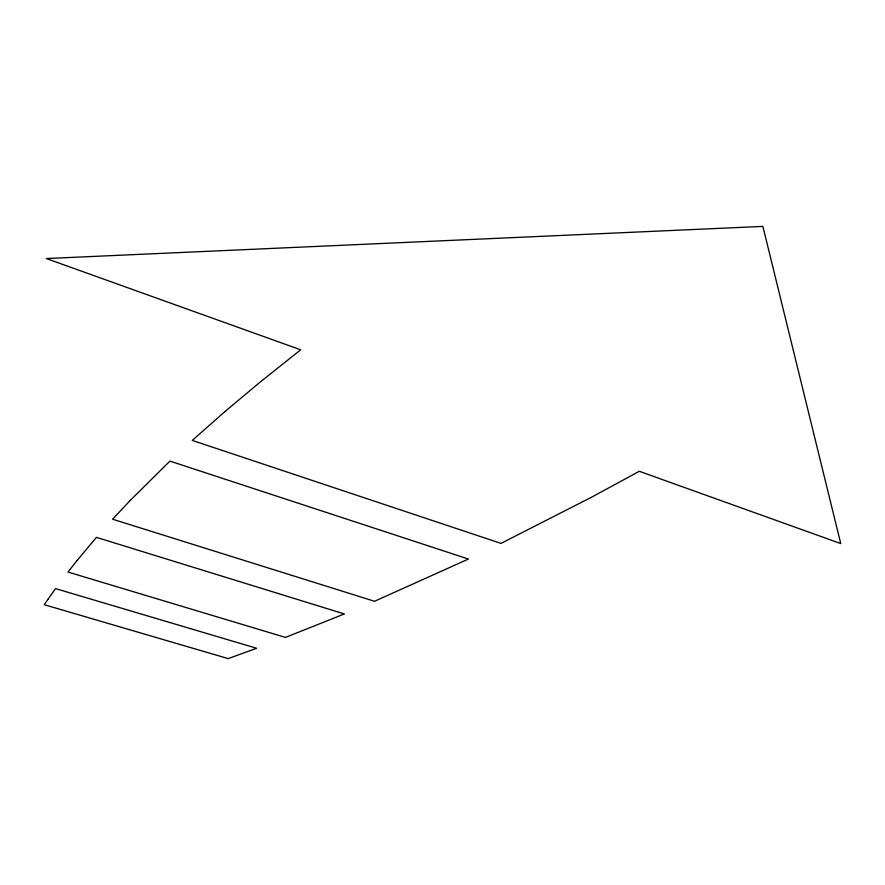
<?xml version="1.0" encoding="UTF-8"?>
<svg xmlns="http://www.w3.org/2000/svg" width="885" height="885" viewBox="0 0 885 885"><rect width="100%" height="100%" fill="white"/><g stroke="black" fill="none" stroke-linecap="round" stroke-linejoin="round"><path stroke-width="1.33" d="M47.89 599.399L44.25 604.709L228.197 658.606L256.639 648.274L55.545 588.614L47.89 599.399M76.884 560.725L67.968 572.042L285.457 637.41L344.365 613.947L96.421 537.372L76.884 560.725M130.161 500.501L112.594 519.218L374.543 601.28L468.419 559.043L169.909 461.107L130.161 500.501M224.812 411.669L192.244 440.409L500.998 543.39L591.622 497.171L639.313 471.296L840.75 543.578L762.87 226.394L46.341 258.542L300.701 349.807L260.865 381.501L224.812 411.669"/></g></svg>
